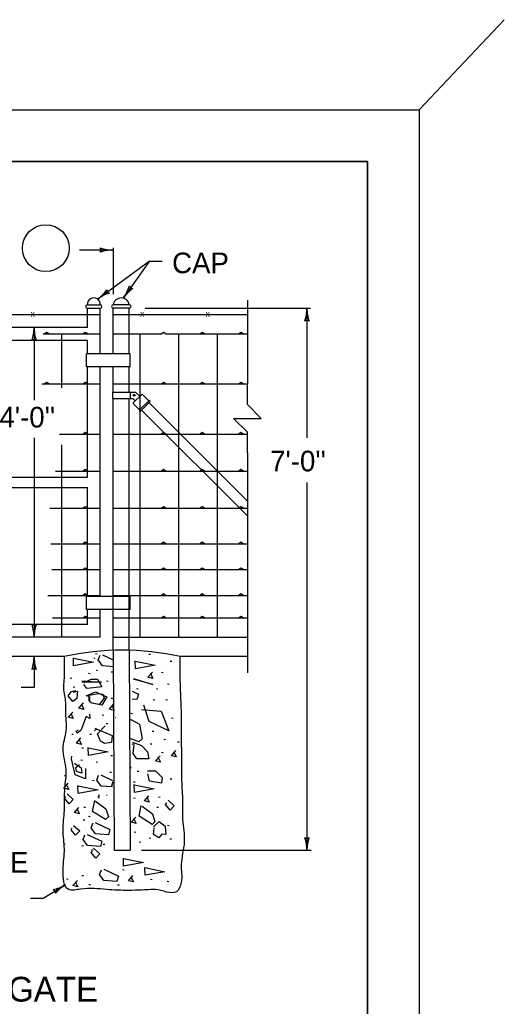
# Model space of a CAD drawing. Extents: x 997.6 to 1036.8, y 998.9 to 1022.9.
# Drawn here: x 1032.13 to 1036.83, y 1013.32 to 1022.87 of the extents above; entities that cross this region are included whole.
import ezdxf

# ---------------------------------------------------------------- set-up
doc = ezdxf.new("R2010")
doc.units = 0
for name, color, linetype in [('Level 1', 7, 'Continuous'), ('Level 10', 7, 'Continuous'), ('Level 11', 7, 'Continuous'), ('Level 14', 7, 'Continuous')]:
    doc.layers.add(name, color=color, linetype=linetype)

msp = doc.modelspace()

# ---------------------------------------------------------------- linework, layer by layer
at = {"layer": 'Level 1'}
for p, q in [((1033.0387, 1020.6432), (1032.7128, 1020.6432)), ((1033.0387, 1020.6653), (1033.0387, 1020.2153)), ((1033.3883, 1020.5326), (1032.8888, 1020.1685)), ((1033.3883, 1020.5326), (1033.1393, 1020.182)), ((1033.5133, 1020.5326), (1033.3883, 1020.5326)), ((1034.3376, 1020.1593), (1034.3376, 1019.3463)), ((1032.7887, 1020.1134), (1032.9137, 1020.1134)), ((1032.7887, 1019.8932), (1032.7887, 1020.0805)), ((1032.7887, 1020.0805), (1032.9137, 1020.0805)), ((1032.9137, 1019.6388), (1032.9137, 1020.0805)), ((1033.195, 1020.1134), (1033.0387, 1020.1134)), ((1033.195, 1020.0805), (1033.0387, 1020.0805)), ((1033.0387, 1019.6388), (1033.0387, 1020.0805)), ((1033.1948, 1019.6388), (1033.1948, 1020.0805)), ((1033.3491, 1020.0805), (1034.9496, 1020.0805)), ((1034.9147, 1020.0805), (1034.9147, 1018.8238)), ((1030.1012, 1020.0182), (1032.9137, 1020.0182)), ((1033.0387, 1020.0182), (1034.3376, 1020.0182)), ((1032.7887, 1019.8932), (1030.2262, 1019.8932)), ((1032.2727, 1019.8932), (1032.2727, 1019.1885)), ((1032.7887, 1019.7682), (1030.2262, 1019.7682)), ((1032.3598, 1019.8307), (1032.9137, 1019.8307)), ((1032.5387, 1019.8307), (1032.5387, 1019.3106)), ((1032.7887, 1019.6388), (1032.7887, 1019.7682)), ((1033.0386, 1019.8307), (1033.5057, 1019.8307)), ((1033.2958, 1019.8307), (1033.2958, 1018.1432)), ((1033.5531, 1019.8307), (1034.3376, 1019.8307)), ((1033.6708, 1019.8307), (1033.6708, 1018.1432)), ((1034.0458, 1019.8307), (1034.0458, 1018.1432)), ((1033.2023, 1019.6388), (1032.7812, 1019.6388)), ((1032.7812, 1019.5138), (1032.7812, 1019.6388)), ((1033.2023, 1019.5138), (1033.2023, 1019.6388)), ((1033.2023, 1019.5138), (1032.7812, 1019.5138)), ((1032.7887, 1018.4439), (1032.7887, 1019.5138)), ((1032.9137, 1017.2877), (1032.9137, 1019.5138)), ((1033.0387, 1019.2682), (1033.0387, 1019.5138)), ((1033.1948, 1019.2682), (1033.1948, 1019.5138)), ((1032.3468, 1019.3463), (1032.9137, 1019.3463)), ((1033.0386, 1019.3463), (1034.3376, 1019.3463)), ((1033.0311, 1019.2682), (1033.2546, 1019.2682)), ((1033.0311, 1019.2682), (1033.0311, 1019.2057)), ((1033.0311, 1019.2057), (1033.2288, 1019.2057)), ((1033.0387, 1017.2877), (1033.0387, 1019.2057)), ((1033.1948, 1017.2877), (1033.1948, 1019.2057)), ((1033.2023, 1019.2682), (1033.2023, 1019.2057)), ((1033.2527, 1019.1818), (1033.2288, 1019.2057)), ((1033.2333, 1019.1624), (1033.3162, 1019.2453)), ((1033.2968, 1019.2259), (1033.2546, 1019.2682)), ((1033.3825, 1019.1845), (1033.3218, 1019.2453)), ((1033.2941, 1019.096), (1033.2333, 1019.1568)), ((1033.2941, 1019.096), (1033.3825, 1019.1845)), ((1033.3051, 1019.085), (1033.3935, 1019.1735)), ((1033.3853, 1019.1652), (1034.3376, 1018.2128)), ((1033.3134, 1019.0933), (1034.3376, 1018.0691)), ((1032.2727, 1018.8238), (1032.2727, 1016.8932)), ((1032.5178, 1018.8619), (1032.9137, 1018.8619)), ((1033.0386, 1018.8619), (1034.3376, 1018.8619)), ((1032.5387, 1018.7571), (1032.5387, 1016.8932)), ((1034.3376, 1018.6796), (1034.3376, 1016.5492)), ((1030.2262, 1018.4439), (1032.7887, 1018.4439)), ((1032.4793, 1018.5025), (1032.9137, 1018.5025)), ((1033.0386, 1018.5025), (1034.3376, 1018.5025)), ((1030.2262, 1018.3424), (1032.7887, 1018.3424)), ((1032.7887, 1017.2877), (1032.7887, 1018.3424)), ((1034.9147, 1018.3923), (1034.9147, 1014.8303)), ((1032.4264, 1018.1432), (1032.9137, 1018.1432)), ((1033.0386, 1018.1432), (1034.3376, 1018.1432)), ((1033.2958, 1018.1432), (1033.2958, 1016.8932)), ((1033.6708, 1018.1432), (1033.6708, 1016.8932)), ((1034.0458, 1018.1432), (1034.0458, 1016.8932)), ((1032.436, 1017.7994), (1032.9137, 1017.7994)), ((1033.0386, 1017.7994), (1034.3376, 1017.7994)), ((1032.4457, 1017.5494), (1032.9137, 1017.5494)), ((1033.0386, 1017.5494), (1034.3376, 1017.5494)), ((1032.4072, 1017.2994), (1032.9137, 1017.2994)), ((1032.7812, 1017.1627), (1032.7812, 1017.2877)), ((1033.2023, 1017.2877), (1032.7812, 1017.2877)), ((1033.0386, 1017.2994), (1034.3376, 1017.2994)), ((1033.0387, 1016.7683), (1033.0387, 1017.3502)), ((1033.1948, 1016.7683), (1033.1948, 1017.3502)), ((1033.2023, 1017.1627), (1033.2023, 1017.2877)), ((1033.2023, 1017.1627), (1032.7812, 1017.1627)), ((1032.7887, 1017.0182), (1032.7887, 1017.1627)), ((1032.9137, 1016.8932), (1032.9137, 1017.1627)), ((1032.7887, 1017.0182), (1030.2262, 1017.0182)), ((1032.4504, 1017.0807), (1032.9137, 1017.0807)), ((1033.0386, 1017.0807), (1034.3376, 1017.0807)), ((1032.9137, 1016.8932), (1030.1012, 1016.8932)), ((1033.0386, 1016.8932), (1034.3376, 1016.8932)), ((1033.0387, 1016.7678), (1033.0464, 1014.8303)), ((1033.1948, 1016.7686), (1033.2027, 1014.8303)), ((1032.566, 1016.7057), (1030.4488, 1016.7057)), ((1032.2727, 1016.7057), (1032.2727, 1016.4079)), ((1034.3376, 1016.7057), (1033.6897, 1016.7057)), ((1032.2727, 1016.4079), (1032.1477, 1016.4079)), ((1033.0464, 1014.8303), (1033.2027, 1014.8303)), ((1033.3141, 1014.8303), (1034.9555, 1014.8303)), ((1032.3614, 1014.3683), (1032.5753, 1014.4968)), ((1032.2364, 1014.3683), (1032.3614, 1014.3683))]:
    msp.add_line(p, q, dxfattribs=at)
for points in [[(1032.3735, 1019.8332), (1032.3934, 1019.8481), (1032.4209, 1019.8307)], [(1032.7485, 1019.8332), (1032.7684, 1019.8481), (1032.7959, 1019.8307)], [(1033.5057, 1019.8332), (1033.5256, 1019.8481), (1033.5531, 1019.8307)], [(1033.8807, 1019.8332), (1033.9006, 1019.8481), (1033.9281, 1019.8307)], [(1034.2557, 1019.8332), (1034.2756, 1019.8481), (1034.3031, 1019.8307)], [(1032.3735, 1019.3488), (1032.3934, 1019.3638), (1032.4209, 1019.3463)], [(1032.7485, 1019.3488), (1032.7684, 1019.3638), (1032.7959, 1019.3463)], [(1033.5057, 1019.3488), (1033.5256, 1019.3638), (1033.5531, 1019.3463)], [(1033.8807, 1019.3488), (1033.9006, 1019.3638), (1033.9281, 1019.3463)], [(1034.3376, 1018.6796), (1034.3376, 1018.8796), (1034.2043, 1019.0129), (1034.4709, 1019.0129), (1034.3376, 1019.1463), (1034.3376, 1019.3463)], [(1034.2557, 1019.3488), (1034.2756, 1019.3638), (1034.3031, 1019.3463)], [(1032.7485, 1018.8644), (1032.7684, 1018.8793), (1032.7959, 1018.8619)], [(1033.5057, 1018.8644), (1033.5256, 1018.8793), (1033.5531, 1018.8619)], [(1033.8807, 1018.8644), (1033.9006, 1018.8793), (1033.9281, 1018.8619)], [(1034.2557, 1018.8644), (1034.2756, 1018.8793), (1034.3031, 1018.8619)], [(1032.7485, 1018.505), (1032.7684, 1018.52), (1032.7959, 1018.5025)], [(1033.5057, 1018.505), (1033.5256, 1018.52), (1033.5531, 1018.5025)], [(1033.8807, 1018.505), (1033.9006, 1018.52), (1033.9281, 1018.5025)], [(1034.2557, 1018.505), (1034.2756, 1018.52), (1034.3031, 1018.5025)], [(1032.7485, 1018.1457), (1032.7684, 1018.1606), (1032.7959, 1018.1432)], [(1033.5057, 1018.1457), (1033.5256, 1018.1606), (1033.5531, 1018.1432)], [(1033.8807, 1018.1457), (1033.9006, 1018.1606), (1033.9281, 1018.1432)], [(1034.2557, 1018.1457), (1034.2756, 1018.1606), (1034.3031, 1018.1432)], [(1032.7485, 1017.8019), (1032.7684, 1017.8168), (1032.7959, 1017.7994)], [(1033.5057, 1017.8019), (1033.5256, 1017.8168), (1033.5531, 1017.7994)], [(1033.8807, 1017.8019), (1033.9006, 1017.8168), (1033.9281, 1017.7994)], [(1034.2557, 1017.8019), (1034.2756, 1017.8168), (1034.3031, 1017.7994)], [(1032.7485, 1017.5519), (1032.7684, 1017.5668), (1032.7959, 1017.5494)], [(1033.5057, 1017.5519), (1033.5256, 1017.5668), (1033.5531, 1017.5494)], [(1033.8807, 1017.5519), (1033.9006, 1017.5668), (1033.9281, 1017.5494)], [(1034.2557, 1017.5519), (1034.2756, 1017.5668), (1034.3031, 1017.5494)], [(1032.4185, 1017.3009), (1032.4209, 1017.2994)], [(1032.7485, 1017.3019), (1032.7684, 1017.3168), (1032.7959, 1017.2994)], [(1033.5057, 1017.3019), (1033.5256, 1017.3168), (1033.5531, 1017.2994)], [(1033.8807, 1017.3019), (1033.9006, 1017.3168), (1033.9281, 1017.2994)], [(1034.2557, 1017.3019), (1034.2756, 1017.3168), (1034.3031, 1017.2994)], [(1032.7485, 1017.0832), (1032.7684, 1017.0981), (1032.7959, 1017.0807)], [(1033.5057, 1017.0832), (1033.5256, 1017.0981), (1033.5531, 1017.0807)], [(1033.8807, 1017.0832), (1033.9006, 1017.0981), (1033.9281, 1017.0807)], [(1034.2557, 1017.0832), (1034.2756, 1017.0981), (1034.3031, 1017.0807)], [(1032.8672, 1016.7363), (1032.8832, 1016.7343)], [(1033.0454, 1016.6073), (1032.936, 1016.616), (1032.894, 1016.674), (1032.912, 1016.72)], [(1032.934, 1016.724), (1033.0398, 1016.6748)], [(1033.3827, 1016.7314), (1033.3987, 1016.7294)], [(1032.6536, 1016.6916), (1032.8476, 1016.6516), (1032.6556, 1016.6176), (1032.6536, 1016.6936)], [(1032.8559, 1016.6911), (1032.8639, 1016.6951)], [(1033.2524, 1016.6622), (1033.4464, 1016.6222), (1033.2544, 1016.5882), (1033.2524, 1016.6642)], [(1033.5888, 1016.6628), (1033.6048, 1016.6608)], [(1032.7985, 1016.5449), (1032.8145, 1016.5429)], [(1032.8722, 1016.5743), (1032.8882, 1016.5723)], [(1033.0194, 1016.5596), (1033.0354, 1016.5576)], [(1033.3986, 1016.5448), (1033.4226, 1016.4948), (1033.3746, 1016.5068), (1033.4186, 1016.5568)], [(1033.5053, 1016.5548), (1033.5213, 1016.5528)], [(1032.6218, 1016.5008), (1032.6378, 1016.4988)], [(1032.7339, 1016.4731), (1032.9239, 1016.4571), (1032.7359, 1016.4571)], [(1032.7559, 1016.4551), (1032.8259, 1016.4871), (1032.8859, 1016.4871), (1032.9279, 1016.4151), (1032.8479, 1016.4051), (1032.7819, 1016.3971), (1032.7539, 1016.4371)], [(1032.9752, 1016.4713), (1032.9912, 1016.4693)], [(1033.234, 1016.4931), (1033.4221, 1016.4371), (1033.234, 1016.4891)], [(1033.5643, 1016.4418), (1033.5803, 1016.4398)], [(1032.6499, 1016.3611), (1032.6939, 1016.3731), (1032.6859, 1016.301), (1032.6479, 1016.271), (1032.6039, 1016.327), (1032.6339, 1016.3691), (1032.6779, 1016.3771)], [(1032.6512, 1016.4123), (1032.6673, 1016.4103)], [(1032.7779, 1016.327), (1032.8679, 1016.3651), (1032.9759, 1016.317), (1032.9279, 1016.235), (1032.8319, 1016.255), (1032.8039, 1016.283), (1032.8119, 1016.319)], [(1032.7899, 1016.329), (1032.8959, 1016.3491), (1032.9379, 1016.3431), (1032.9499, 1016.303), (1032.9019, 1016.243), (1032.8359, 1016.255), (1032.8119, 1016.269), (1032.8119, 1016.319)], [(1033.2212, 1016.3722), (1033.2822, 1016.3438), (1033.2682, 1016.2918), (1033.2224, 1016.2954)], [(1033.2648, 1016.3977), (1033.2808, 1016.3957)], [(1033.4563, 1016.3977), (1033.4723, 1016.3957)], [(1032.731, 1016.2453), (1032.755, 1016.1953), (1032.7069, 1016.2073), (1032.751, 1016.2573)], [(1032.8019, 1016.319), (1032.7939, 1016.313)], [(1033.0255, 1016.2356), (1033.0495, 1016.1856), (1033.0015, 1016.1976), (1033.0455, 1016.2476)], [(1033.0194, 1016.3043), (1033.0354, 1016.3023)], [(1033.3121, 1016.193), (1033.5021, 1016.177), (1033.5781, 1015.9889), (1033.3881, 1016.077), (1033.3361, 1016.237)], [(1033.4268, 1016.2897), (1033.4428, 1016.2877)], [(1033.5495, 1016.2897), (1033.5655, 1016.2877)], [(1032.6279, 1016.157), (1032.6519, 1016.107), (1032.6039, 1016.119), (1032.6479, 1016.169)], [(1032.8099, 1016.149), (1032.8119, 1016.107), (1032.7759, 1016.125), (1032.7259, 1015.9909), (1032.6899, 1015.9649), (1032.6799, 1015.9849), (1032.7039, 1015.9969)], [(1032.931, 1016.1424), (1032.947, 1016.1404)], [(1033.2108, 1016.1571), (1033.2268, 1016.1551)], [(1032.9703, 1016.059), (1032.9863, 1016.057)], [(1033.0587, 1016.1178), (1033.0607, 1016.1176)], [(1033.2016, 1016.0918), (1033.208, 1016.097), (1033.292, 1016.053), (1033.3201, 1015.9089), (1033.288, 1015.8809), (1033.2018, 1015.914)], [(1033.6035, 1016.1129), (1033.6195, 1016.1109)], [(1032.6365, 1015.9558), (1032.6525, 1015.9538)], [(1032.8132, 1015.9558), (1032.8292, 1015.9538)], [(1032.8779, 1015.9989), (1032.8539, 1015.9889)], [(1032.8619, 1016.0129), (1033.03, 1015.9409), (1033.022, 1015.8749), (1032.9559, 1015.8649), (1032.9159, 1015.8889), (1032.8879, 1015.9589), (1032.9619, 1016.037)], [(1033.4169, 1015.9853), (1033.433, 1015.9833)], [(1032.7064, 1015.9066), (1032.7304, 1015.8566), (1032.6824, 1015.8686), (1032.7264, 1015.9186)], [(1033.222, 1015.8589), (1033.24, 1015.8649)], [(1033.226, 1015.8769), (1033.3121, 1015.8469), (1033.3701, 1015.7849), (1033.3841, 1015.7148), (1033.268, 1015.7148), (1033.232, 1015.7669), (1033.242, 1015.8549)], [(1033.3973, 1015.8626), (1033.4133, 1015.8606)], [(1033.5299, 1015.9068), (1033.5459, 1015.9048)], [(1033.6624, 1015.8823), (1033.6785, 1015.8803)], [(1032.7347, 1015.8233), (1032.7507, 1015.8213)], [(1032.7959, 1015.8228), (1032.9899, 1015.7828), (1032.7979, 1015.7488), (1032.7959, 1015.8248)], [(1033.5053, 1015.7792), (1033.5213, 1015.7772)], [(1033.6258, 1015.7847), (1033.6498, 1015.7347), (1033.6017, 1015.7467), (1033.6458, 1015.7967)], [(1032.7719, 1015.6228), (1032.7719, 1015.5228), (1032.6719, 1015.5608), (1032.6339, 1015.7168), (1032.6379, 1015.7429)], [(1032.6639, 1015.6748), (1032.7279, 1015.6288), (1032.7339, 1015.5788), (1032.6839, 1015.5948), (1032.6779, 1015.6328), (1032.7119, 1015.6628)], [(1032.7248, 1015.7056), (1032.7409, 1015.7036)], [(1032.8722, 1015.6859), (1032.8882, 1015.6839)], [(1033.0144, 1015.7498), (1033.0304, 1015.7478)], [(1033.4722, 1015.7348), (1033.4963, 1015.6848), (1033.4482, 1015.6968), (1033.4923, 1015.7468)], [(1033.0047, 1015.5878), (1033.0207, 1015.5858)], [(1033.2022, 1015.6427), (1033.21, 1015.6368), (1033.2022, 1015.6248)], [(1033.2697, 1015.5976), (1033.2857, 1015.5956)], [(1033.3701, 1015.5988), (1033.4481, 1015.6008), (1033.5121, 1015.5368), (1033.5061, 1015.4808), (1033.3901, 1015.5008), (1033.3741, 1015.5708)], [(1032.5838, 1015.4698), (1032.6078, 1015.4198), (1032.5597, 1015.4318), (1032.6038, 1015.4818)], [(1032.5629, 1015.5533), (1032.5789, 1015.5513)], [(1032.8378, 1015.5092), (1032.8538, 1015.5072)], [(1033.033, 1015.4438), (1032.9213, 1015.4526), (1032.8793, 1015.5106), (1032.8973, 1015.5567)], [(1032.9193, 1015.5607), (1033.033, 1015.5078)], [(1033.0344, 1015.4924), (1033.0234, 1015.4519), (1033.0234, 1015.4519)], [(1033.2353, 1015.4945), (1033.2514, 1015.4925)], [(1033.5888, 1015.5239), (1033.6048, 1015.5219)], [(1032.5919, 1015.3768), (1032.6519, 1015.3228), (1032.6119, 1015.2808), (1032.5679, 1015.3348), (1032.5799, 1015.3508)], [(1032.6977, 1015.4547), (1032.8918, 1015.4146), (1032.6997, 1015.3806), (1032.6977, 1015.4567)], [(1033.2426, 1015.4645), (1033.4367, 1015.4245), (1033.2446, 1015.3905), (1033.2426, 1015.4665)], [(1032.8679, 1015.3053), (1032.9679, 1015.2313), (1032.9919, 1015.1553), (1032.9639, 1015.1273), (1032.8379, 1015.2073), (1032.8599, 1015.3113)], [(1032.9052, 1015.3343), (1032.8977, 1015.3474), (1032.9053, 1015.3703)], [(1032.9732, 1015.3651), (1032.979, 1015.364)], [(1033.2353, 1015.3373), (1033.2514, 1015.3353)], [(1033.3642, 1015.3471), (1033.3882, 1015.2971), (1033.3402, 1015.3091), (1033.3842, 1015.3591)], [(1033.4759, 1015.3472), (1033.4919, 1015.3452)], [(1033.5703, 1015.3146), (1033.6303, 1015.2606), (1033.5903, 1015.2186), (1033.5463, 1015.2726), (1033.5583, 1015.2886)], [(1032.6868, 1015.2342), (1032.7108, 1015.1842), (1032.6628, 1015.1962), (1032.7068, 1015.2462)], [(1032.7543, 1015.2491), (1032.7703, 1015.2471)], [(1033.3188, 1015.2577), (1033.4188, 1015.1837), (1033.4428, 1015.1076), (1033.4148, 1015.0796), (1033.2888, 1015.1597), (1033.3108, 1015.2637)], [(1033.4612, 1015.2491), (1033.4772, 1015.2471)], [(1032.7494, 1015.1263), (1032.7654, 1015.1243)], [(1032.7985, 1015.1607), (1032.8145, 1015.1587)], [(1032.8653, 1015.0993), (1033.0073, 1015.0333), (1032.9933, 1014.9813), (1032.8673, 1014.9913), (1032.8253, 1015.0493), (1032.8433, 1015.0953)], [(1033.2366, 1015.1409), (1033.2606, 1015.0909), (1033.2126, 1015.1029), (1033.2566, 1015.1529)], [(1033.429, 1015.0577), (1033.485, 1015.1097), (1033.541, 1015.0657), (1033.549, 1014.9837), (1033.509, 1014.9857), (1033.479, 1014.9497), (1033.429, 1014.9837), (1033.435, 1015.0477)], [(1032.6541, 1015.0721), (1032.7141, 1015.0181), (1032.6741, 1014.9761), (1032.6301, 1015.0301), (1032.6421, 1015.0461)], [(1033.2403, 1015.0085), (1033.2563, 1015.0065)], [(1033.5643, 1015.0723), (1033.5803, 1015.0703)], [(1032.5579, 1014.8956), (1032.5739, 1014.8936)], [(1032.7865, 1014.9842), (1032.9286, 1014.9182), (1032.9146, 1014.8662), (1032.7885, 1014.8762), (1032.7465, 1014.9342), (1032.7645, 1014.9802)], [(1033.2907, 1014.9119), (1033.3067, 1014.9099)], [(1033.3875, 1014.9496), (1033.4035, 1014.9476)], [(1033.5867, 1014.9421), (1033.6027, 1014.9401)], [(1032.7347, 1014.876), (1032.7507, 1014.874)], [(1032.8489, 1014.8513), (1032.9089, 1014.7973), (1032.8689, 1014.7553), (1032.8249, 1014.8093), (1032.8369, 1014.8253)], [(1032.8279, 1014.8368), (1032.8439, 1014.8348)], [(1032.9408, 1014.8907), (1032.9568, 1014.8887)], [(1033.3378, 1014.8303), (1033.3538, 1014.8283)], [(1033.1374, 1014.7513), (1033.3315, 1014.7113), (1033.1394, 1014.6773), (1033.1374, 1014.7533)], [(1032.9469, 1014.6463), (1033.0889, 1014.5803), (1033.0749, 1014.5283), (1032.9489, 1014.5383), (1032.9069, 1014.5963), (1032.9249, 1014.6423)], [(1033.1277, 1014.6436), (1033.1437, 1014.6416)], [(1033.3454, 1014.6625), (1033.5395, 1014.6225), (1033.3474, 1014.5885), (1033.3454, 1014.6645)], [(1032.5859, 1014.5533), (1032.6019, 1014.5513)], [(1032.6719, 1014.5275), (1032.6959, 1014.4775), (1032.6479, 1014.4895), (1032.6919, 1014.5395)], [(1032.7364, 1014.5872), (1032.7524, 1014.5852)], [(1033.2099, 1014.5738), (1033.2339, 1014.5238), (1033.1859, 1014.5358), (1033.2299, 1014.5858)], [(1033.3985, 1014.5495), (1033.4145, 1014.5475)], [(1033.5616, 1014.5308), (1033.5776, 1014.5288)], [(1032.8016, 1014.5006), (1032.8176, 1014.4986)], [(1033.08, 1014.4968), (1033.096, 1014.4948)]]:
    msp.add_lwpolyline(points, dxfattribs=at)
for centre, radius in [((1032.3857, 1020.6612), 0.2269), ((1033.2417, 1019.2369), 0.00875)]:
    msp.add_circle(centre, radius, dxfattribs=at)
for centre, radius, start, end in [((1032.89, 1020.6432), 0.0313, 318.7746, 40.89129), ((1033.0387, 1020.2522), 0.3909, 90, 108.66878), ((1033.0387, 1021.0341), 0.3909, 251.34716, 269.99389), ((1033.0387, 1020.2522), 0.3909, 89.98778, 90), ((1032.6585, 1020.4844), 0.3909, 306.08814, 324.75693), ((1033.0089, 1020.256), 0.0313, 174.86274, 256.97943), ((1032.8206, 1020.4083), 0.3909, 324.62498, 343.29376), ((1033.4581, 1019.9557), 0.3909, 125.97214, 144.61887), ((1033.2254, 1020.3032), 0.0313, 193.39958, 275.51627), ((1032.8512, 1020.1183), 0.0627, 355.52432, 184.47568), ((1032.6585, 1020.4844), 0.3909, 306.07592, 306.08814), ((1033.119, 1019.8526), 0.3909, 107.4353, 126.08203), ((1033.1168, 1020.1002), 0.0793, 9.59104, 170.41054), ((1032.8206, 1020.4083), 0.3909, 324.61275, 324.62498), ((1032.7886, 1020.0969), 0.0165, 89.85495, 270.14505), ((1032.9136, 1020.0969), 0.0165, 270.14505, 89.85495), ((1033.0387, 1020.0969), 0.0165, 90.14505, 269.85495), ((1033.195, 1020.0969), 0.0165, 269.85495, 90.14505), ((1034.5237, 1020.0805), 0.3909, 341.34716, 359.99389), ((1035.3056, 1020.0805), 0.3909, 179.98778, 180), ((1035.3056, 1020.0805), 0.3909, 180, 198.66878), ((1034.9146, 1019.9318), 0.0313, 48.7746, 130.89129), ((1031.8817, 1019.8932), 0.3909, 341.34716, 359.99389), ((1032.6636, 1019.8932), 0.3909, 179.98778, 180), ((1032.6636, 1019.8932), 0.3909, 180, 198.66878), ((1032.2726, 1019.7445), 0.0313, 48.7746, 130.89129), ((1033.319, 1019.2425), 0.00391, 45, 135), ((1033.2361, 1019.1596), 0.00391, 135, 225), ((1033.388, 1019.179), 0.00779, 315.30639, 134.69361), ((1033.2996, 1019.0905), 0.00779, 134.69361, 315.30639), ((1032.2727, 1017.0418), 0.0313, 228.7746, 310.89129), ((1031.8817, 1016.8932), 0.3909, 0, 18.66878), ((1032.6636, 1016.8932), 0.3909, 161.34716, 179.99389), ((1031.8817, 1016.8932), 0.3909, 359.98778, 0), ((1033.1271, 1014.2057), 2.5625, 77.31962, 102.68038), ((1031.8817, 1016.7057), 0.3909, 341.34716, 359.99389), ((1032.6636, 1016.7057), 0.3909, 179.98778, 180), ((1032.6636, 1016.7057), 0.3909, 180, 198.66878), ((1032.2726, 1016.557), 0.0313, 48.7746, 130.89129), ((1034.9147, 1014.9789), 0.0313, 228.7746, 310.89129), ((1034.5237, 1014.8303), 0.3909, 0, 18.66878), ((1035.3056, 1014.8303), 0.3909, 161.34716, 179.99389), ((1034.5237, 1014.8303), 0.3909, 359.98778, 0), ((1032.3739, 1014.8318), 0.3909, 282.3503, 300.99703), ((1032.4478, 1014.4202), 0.0313, 349.77774, 71.89444), ((1032.7766, 1014.1617), 0.3909, 121.00314, 139.67193), ((1032.7766, 1014.1617), 0.3909, 120.99092, 121.00314)]:
    msp.add_arc(centre, radius, start, end, dxfattribs=at)
msp.add_spline([(1033.6844, 1016.7041), (1033.6844, 1016.6786), (1033.6844, 1016.5388), (1033.6887, 1016.3483), (1033.697, 1016.1321), (1033.697, 1015.8865), (1033.7013, 1015.7001), (1033.7013, 1015.5095), (1033.7098, 1015.3018), (1033.7098, 1015.1283), (1033.7268, 1014.9121), (1033.697, 1014.6918), (1033.697, 1014.5183), (1033.6505, 1014.4293), (1033.4472, 1014.4505), (1033.4344, 1014.4505), (1033.1887, 1014.442), (1032.9769, 1014.4505), (1032.7228, 1014.4546), (1032.6084, 1014.4505), (1032.5533, 1014.641), (1032.566, 1014.8443), (1032.5533, 1015.0266), (1032.566, 1015.2171), (1032.5703, 1015.429), (1032.5829, 1015.6111), (1032.5533, 1015.8145), (1032.5829, 1015.9881), (1032.5787, 1016.183), (1032.5703, 1016.3313), (1032.566, 1016.3483), (1032.566, 1016.4965), (1032.566, 1016.6618), (1032.566, 1016.7041), (1032.566, 1016.7126)], degree=3, dxfattribs=at)
at = {"layer": 'Level 10'}
for p, q in [((1007, 1021.5), (1035.5, 1021.5)), ((1035.5, 1021.5), (1035.5, 1000.5))]:
    msp.add_line(p, q, dxfattribs=at)
at = {"layer": 'Level 11'}
msp.add_lwpolyline([(1007, 1000.5), (1035.5, 1000.5), (1035.5, 1021.5), (1007, 1021.5)], close=True, dxfattribs=at)
at = {"layer": 'Level 14'}
for p, q in [((1036, 1022), (1036.8254, 1022.8738)), ((1000, 1022), (1036, 1022)), ((1036, 1022), (1036, 1000))]:
    msp.add_line(p, q, dxfattribs=at)

# ---------------------------------------------------------------- texts
at = {"layer": 'Level 1'}
for s, height, p in [('CAP', 0.2, (1033.609, 1020.4189)), ('x', 0.06, (1032.2392, 1019.9963)), ('x', 0.06, (1033.2998, 1019.9978)), ('x', 0.06, (1033.9338, 1019.9963)), ("4'-0''", 0.2, (1031.937, 1018.9253)), ("7'-0''", 0.2, (1034.5583, 1018.5)), ('CONCRETE', 0.2, (1030.7173, 1014.613)), ('PEDESTRIAN GATE', 0.24, (1029.8794, 1013.3653))]:
    msp.add_text(s, height=height, dxfattribs=at).set_placement(p)

doc.saveas('drawing.dxf')
